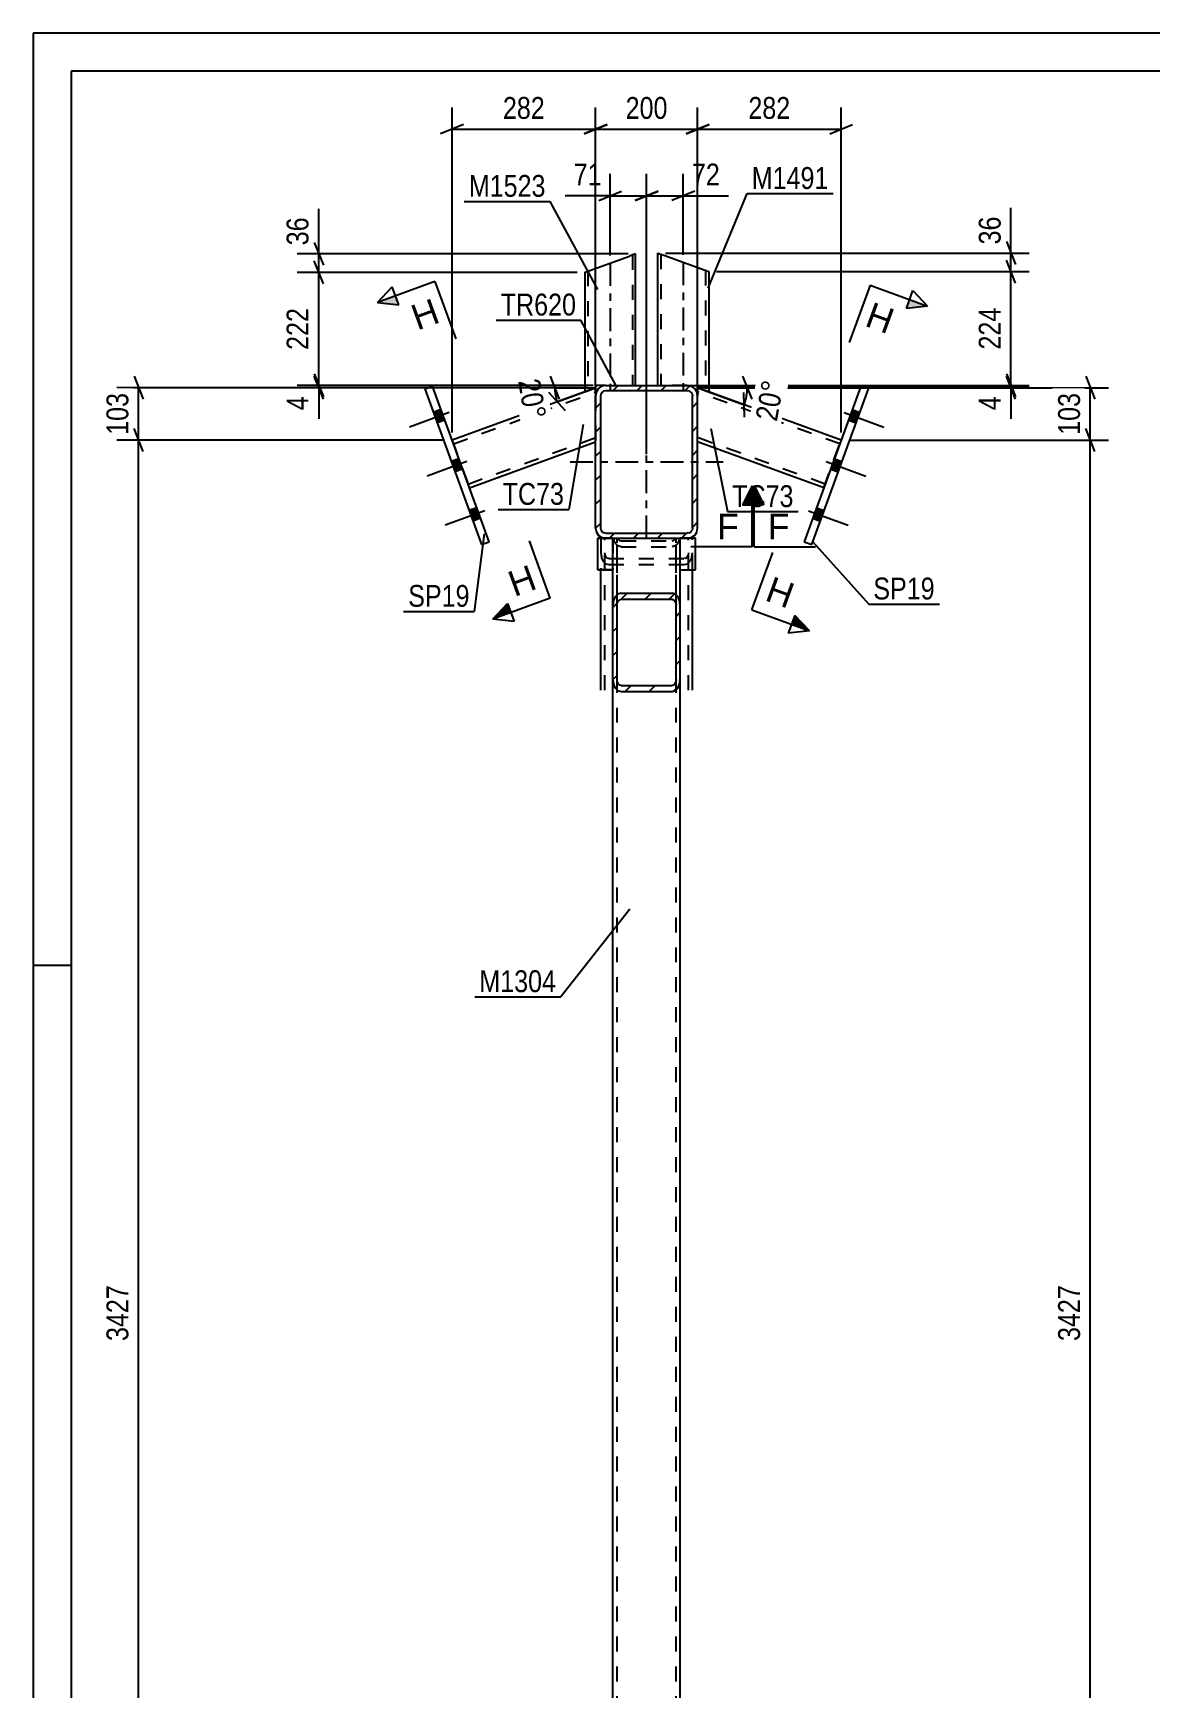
# Model space of a CAD drawing. Header units: millimetres. Extents: x 0 to 594, y 0 to 420.
# Drawn here: x 0 to 146.3, y 203.4 to 420 of the extents above; entities that cross this region are included whole.
import ezdxf

# ---------------------------------------------------------------- set-up
doc = ezdxf.new("R2010")
doc.units = ezdxf.units.MM
doc.linetypes.add('DXK_LINE_DOT2', pattern=[3.9198, 1.9599, -1.9599])
doc.linetypes.add('DXK_LINE_DOT3', pattern=[5.9187, 2.979, -0.9799, 0.9799, -0.9799])
doc.styles.add('Arial', font='ARIAL.TTF', dxfattribs={"height": 0.2})
doc.styles.add('Arial Narrow', font='ARIALN.TTF', dxfattribs={"height": 0.2})

# ---------------------------------------------------------------- blocks, each defined once
blk = doc.blocks.new('Unknown-761544929-1135')
at = {"color": 5, "linetype": 'Continuous'}
for p, q in [((594, 420), (0, 420)), ((0, 420), (0, 0)), ((589, 415), (5, 415)), ((5, 415), (5, 5)), ((5, 298), (0, 298))]:
    blk.add_line(p, q, dxfattribs=at)
blk = doc.blocks.new('Part-761544929-6169 - 6149')
at = {"linetype": 'Continuous'}
h = blk.add_hatch(dxfattribs=at)
h.set_pattern_fill('', scale=0.7, style=0, pattern_type=0)
h.set_pattern_definition([(45, (75.8708, 335.4183), (-1.57154, 1.57154), [])])
h.paths.add_polyline_path([(75.87, 345.15), (75.87, 335.42), (75.95, 334.82), (76.18, 334.32), (76.53, 333.98), (76.94, 333.86), (83.6, 333.86), (84.01, 333.98), (84.36, 334.32), (84.59, 334.82), (84.67, 335.42), (84.67, 345.15), (84.59, 345.75), (84.36, 346.25), (84.01, 346.59), (83.6, 346.71), (76.94, 346.71), (76.53, 346.59), (76.18, 346.25), (75.95, 345.75)])
h.paths.add_polyline_path([(76.56, 345.7), (76.73, 345.87), (76.94, 345.93), (83.6, 345.93), (83.81, 345.87), (83.98, 345.7), (84.1, 345.45), (84.14, 345.15), (84.14, 335.42), (84.1, 335.12), (83.98, 334.87), (83.81, 334.7), (83.6, 334.64), (76.94, 334.64), (76.73, 334.7), (76.56, 334.87), (76.44, 335.12), (76.4, 335.42), (76.4, 345.15), (76.44, 345.45)])
at = {"color": 2, "linetype": 'Continuous'}
for p, q in [((75.87, 345.15), (75.87, 353.9)), ((84.67, 345.15), (84.67, 353.9)), ((76.94, 346.71), (76.53, 346.59)), ((76.94, 346.71), (83.6, 346.71)), ((84.01, 346.59), (83.6, 346.71)), ((75.95, 345.75), (75.87, 345.15)), ((75.87, 335.42), (75.87, 345.15)), ((76.4, 345.15), (76.44, 345.45)), ((76.4, 335.42), (76.4, 345.15)), ((76.73, 345.87), (76.94, 345.93)), ((76.94, 345.93), (83.6, 345.93)), ((83.6, 345.93), (83.81, 345.87)), ((84.1, 345.45), (84.14, 345.15)), ((84.14, 335.42), (84.14, 345.15)), ((84.67, 345.15), (84.59, 345.75)), ((84.67, 335.42), (84.67, 345.15)), ((75.87, 335.42), (75.95, 334.82)), ((76.44, 335.12), (76.4, 335.42)), ((76.53, 333.98), (76.94, 333.86)), ((76.94, 334.64), (76.73, 334.7)), ((76.94, 334.64), (83.6, 334.64)), ((76.94, 333.86), (83.6, 333.86)), ((83.81, 334.7), (83.6, 334.64)), ((83.6, 333.86), (84.01, 333.98)), ((84.14, 335.42), (84.1, 335.12)), ((84.59, 334.82), (84.67, 335.42))]:
    blk.add_line(p, q, dxfattribs=at)
at = {"color": 7, "linetype": 'DXK_LINE_DOT2'}
for p, q in [((75.87, 353.9), (84.67, 353.9)), ((75.95, 353.76), (75.93, 353.9)), ((76.4, 335.42), (76.4, 353.9)), ((76.52, 353.9), (76.56, 353.8)), ((76.56, 353.8), (76.73, 353.63)), ((76.73, 353.63), (76.94, 353.57)), ((76.94, 353.57), (83.6, 353.57)), ((83.6, 353.57), (83.81, 353.63)), ((83.81, 353.63), (83.98, 353.8)), ((83.98, 353.8), (84.02, 353.9)), ((84.14, 335.42), (84.14, 353.9)), ((84.61, 353.9), (84.59, 353.76)), ((76.94, 352.79), (76.53, 352.91)), ((76.94, 352.79), (83.6, 352.79)), ((84.01, 352.91), (83.6, 352.79)), ((75.87, 335.42), (75.87, 345.15)), ((84.67, 335.42), (84.67, 345.15))]:
    blk.add_line(p, q, dxfattribs=at)
for centre, start, end in [((77.33, 354.08), 193.2949, 235.5336), ((83.21, 354.08), 304.4664, 346.7051)]:
    blk.add_arc(centre, 1.42, start, end, dxfattribs=at)
at = {"color": 2, "linetype": 'Continuous'}
for centre, radius, start, end in [((77.33, 345.42), 1.42, 124.4664, 166.7051), ((77.13, 345.28), 0.709, 124.4664, 166.7051), ((83.41, 345.28), 0.709, 13.2949, 55.5336), ((83.21, 345.42), 1.42, 13.2949, 55.5336), ((77.33, 335.15), 1.42, 193.2949, 235.5336), ((77.13, 335.28), 0.709, 193.2949, 235.5336), ((83.41, 335.28), 0.709, 304.4664, 346.7051), ((83.21, 335.15), 1.42, 304.4664, 346.7051)]:
    blk.add_arc(centre, radius, start, end, dxfattribs=at)
blk = doc.blocks.new('Part-761544929-6152 - 6149')
at = {"color": 7, "linetype": 'DXK_LINE_DOT2'}
for p, q in [((74.27, 353.9), (86.27, 353.9)), ((74.27, 353.9), (74.27, 349.79)), ((74.8, 334.05), (74.8, 353.9)), ((85.74, 334.05), (85.74, 353.9)), ((86.27, 349.79), (86.27, 353.9)), ((74.27, 352.02), (74.35, 351.42)), ((74.84, 351.72), (74.8, 352.02)), ((75.34, 351.24), (75.13, 351.3)), ((75.34, 351.24), (85.2, 351.24)), ((85.41, 351.3), (85.2, 351.24)), ((85.74, 352.02), (85.7, 351.72)), ((86.19, 351.42), (86.27, 352.02)), ((74.93, 350.58), (75.34, 350.46)), ((75.34, 350.46), (85.2, 350.46)), ((85.2, 350.46), (85.61, 350.58))]:
    blk.add_line(p, q, dxfattribs=at)
at = {"color": 2, "linetype": 'Continuous'}
for p, q in [((74.27, 334.05), (74.27, 349.79)), ((86.27, 334.05), (86.27, 349.79))]:
    blk.add_line(p, q, dxfattribs=at)
at = {"color": 7, "linetype": 'DXK_LINE_DOT2'}
for centre, radius, start, end in [((75.73, 351.75), 1.42, 193.2949, 235.5336), ((75.53, 351.88), 0.709, 193.2949, 235.5336), ((85.01, 351.88), 0.709, 304.4664, 346.7051), ((84.81, 351.75), 1.42, 304.4664, 346.7051)]:
    blk.add_arc(centre, radius, start, end, dxfattribs=at)
blk = doc.blocks.new('Part-761544929-6187 - 6149')
at = {"color": 2, "linetype": 'Continuous'}
for p, q in [((108.3, 373.81), (100.89, 353.45)), ((101.89, 353.09), (109.3, 373.45)), ((109.3, 373.45), (108.3, 373.81)), ((100.89, 353.45), (101.89, 353.09))]:
    blk.add_line(p, q, dxfattribs=at)
blk = doc.blocks.new('Part-761544929-6171 - 6149')
at = {"color": 2, "linetype": 'Continuous'}
for p, q in [((51.24, 373.45), (52.25, 373.81)), ((51.24, 373.45), (58.65, 353.09)), ((59.66, 353.45), (52.25, 373.81)), ((58.65, 353.09), (59.66, 353.45))]:
    blk.add_line(p, q, dxfattribs=at)
blk = doc.blocks.new('Part-761544929-6188 - 6149')
at = {"color": 2, "linetype": 'Continuous'}
for p, q in [((86.94, 373.6), (86.94, 372.56)), ((105.73, 366.76), (88.4, 373.07)), ((103.45, 360.5), (86.94, 366.51))]:
    blk.add_line(p, q, dxfattribs=at)
at = {"color": 7, "linetype": 'DXK_LINE_DOT2'}
for p, q in [((88.4, 373.07), (86.94, 373.6)), ((86.94, 373.6), (86.94, 373.04)), ((105.55, 366.26), (86.94, 373.04)), ((86.94, 366.51), (86.94, 372.56)), ((103.63, 361), (86.94, 367.08)), ((103.45, 360.5), (105.73, 366.76))]:
    blk.add_line(p, q, dxfattribs=at)
blk = doc.blocks.new('Part-761544929-6207 - 6149')
at = {"color": 2, "linetype": 'Continuous'}
for p, q in [((72.17, 373.08), (54.81, 366.76)), ((73.6, 373.6), (73.6, 372.56)), ((57.09, 360.5), (73.6, 366.51))]:
    blk.add_line(p, q, dxfattribs=at)
at = {"color": 7, "linetype": 'DXK_LINE_DOT2'}
for p, q in [((54.99, 366.26), (73.6, 373.04)), ((72.17, 373.08), (73.6, 373.6)), ((73.6, 372.56), (73.6, 366.51)), ((54.81, 366.76), (57.09, 360.5)), ((56.91, 361), (73.6, 367.08))]:
    blk.add_line(p, q, dxfattribs=at)
blk = doc.blocks.new('Part-761544929-6212 - 6149')
at = {"color": 7, "linetype": 'DXK_LINE_DOT2'}
for p, q in [((75.87, 353.9), (84.67, 353.9)), ((75.87, 335.42), (75.87, 353.9)), ((76.4, 161.23), (76.4, 353.9)), ((84.14, 161.23), (84.14, 353.9)), ((84.67, 335.42), (84.67, 353.9)), ((75.87, 161.23), (75.87, 179.71)), ((84.67, 161.23), (84.67, 179.71)), ((75.87, 161.23), (84.67, 161.23))]:
    blk.add_line(p, q, dxfattribs=at)
at = {"color": 2, "linetype": 'Continuous'}
for p, q in [((75.87, 179.71), (75.87, 335.42)), ((84.67, 179.71), (84.67, 335.42))]:
    blk.add_line(p, q, dxfattribs=at)
blk = doc.blocks.new('Part-761544929-6255 - 6149')
at = {"color": 2, "linetype": 'Continuous'}
for p, q in [((73.87, 353.9), (73.87, 353.9)), ((73.87, 353.9), (74.94, 353.9)), ((73.87, 349.79), (73.87, 353.9)), ((75.87, 349.79), (73.87, 349.79))]:
    blk.add_line(p, q, dxfattribs=at)
at = {"color": 7, "linetype": 'DXK_LINE_DOT2'}
for p, q in [((75.87, 353.9), (73.87, 353.9)), ((73.87, 353.9), (73.87, 353.9)), ((74.94, 353.9), (75.87, 353.9)), ((75.87, 353.9), (75.87, 353.9)), ((75.87, 353.9), (75.87, 349.79)), ((73.87, 349.79), (75.87, 349.79))]:
    blk.add_line(p, q, dxfattribs=at)
blk = doc.blocks.new('Part-761544929-6267 - 6149')
at = {"linetype": 'Continuous'}
h = blk.add_hatch(dxfattribs=at)
h.set_pattern_fill('', scale=0.7, style=0, pattern_type=0)
h.set_pattern_definition([(45, (73.6042, 355.2286), (-1.57154, 1.57154), [])])
h.paths.add_polyline_path([(73.6, 372.56), (73.6, 355.23), (73.71, 354.72), (73.99, 354.29), (74.43, 354), (74.94, 353.9), (85.6, 353.9), (86.11, 354), (86.55, 354.29), (86.84, 354.72), (86.94, 355.23), (86.94, 372.56), (86.84, 373.07), (86.55, 373.5), (86.11, 373.79), (85.6, 373.9), (74.94, 373.9), (74.43, 373.79), (73.99, 373.5), (73.71, 373.07)])
h.paths.add_polyline_path([(74.47, 373.03), (74.68, 373.18), (74.94, 373.23), (85.6, 373.23), (85.86, 373.18), (86.08, 373.03), (86.22, 372.82), (86.27, 372.56), (86.27, 355.23), (86.22, 354.97), (86.08, 354.76), (85.86, 354.61), (85.6, 354.56), (74.94, 354.56), (74.68, 354.61), (74.47, 354.76), (74.32, 354.97), (74.27, 355.23), (74.27, 372.56), (74.32, 372.82)])
at = {"color": 2, "linetype": 'Continuous'}
for p, q in [((73.71, 373.07), (73.6, 372.56)), ((74.27, 372.56), (74.32, 372.82)), ((74.94, 373.9), (74.43, 373.79)), ((74.68, 373.18), (74.94, 373.23)), ((74.94, 373.9), (85.6, 373.9)), ((74.94, 373.23), (85.6, 373.23)), ((86.11, 373.79), (85.6, 373.9)), ((85.6, 373.23), (85.86, 373.18)), ((86.22, 372.82), (86.27, 372.56)), ((86.94, 372.56), (86.84, 373.07)), ((73.6, 355.23), (73.6, 372.56)), ((74.27, 355.23), (74.27, 372.56)), ((86.27, 355.23), (86.27, 372.56)), ((86.94, 355.23), (86.94, 372.56)), ((73.6, 355.23), (73.71, 354.72)), ((74.32, 354.97), (74.27, 355.23)), ((74.43, 354), (74.94, 353.9)), ((74.94, 354.56), (74.68, 354.61)), ((74.94, 354.56), (85.6, 354.56)), ((74.94, 353.9), (85.6, 353.9)), ((85.86, 354.61), (85.6, 354.56)), ((85.6, 353.9), (86.11, 354)), ((86.27, 355.23), (86.22, 354.97)), ((86.84, 354.72), (86.94, 355.23))]:
    blk.add_line(p, q, dxfattribs=at)
at = {"color": 7, "linetype": 'DXK_LINE_DOT3'}
for p, q in [((80.27, 353.9), (80.27, 373.9)), ((70.27, 363.9), (90.27, 363.9))]:
    blk.add_line(p, q, dxfattribs=at)
at = {"color": 2, "linetype": 'Continuous'}
for centre, radius, start, end in [((74.94, 372.56), 1.33, 112.5, 157.5), ((74.94, 372.56), 0.667, 112.5, 157.5), ((85.6, 372.56), 0.667, 22.5, 67.5), ((85.6, 372.56), 1.33, 22.5, 67.5), ((74.94, 355.23), 1.33, 202.5, 247.5), ((74.94, 355.23), 0.667, 202.5, 247.5), ((85.6, 355.23), 0.667, 292.5, 337.5), ((85.6, 355.23), 1.33, 292.5, 337.5)]:
    blk.add_arc(centre, radius, start, end, dxfattribs=at)
blk = doc.blocks.new('Part-761544929-6268 - 6149')
at = {"color": 2, "linetype": 'Continuous'}
for p, q in [((72.24, 388.71), (78.04, 390.83)), ((78.84, 391.12), (78.04, 390.83)), ((78.84, 373.9), (78.84, 391.12)), ((72.17, 388.69), (72.24, 388.71)), ((72.17, 388.69), (72.17, 373.08)), ((73.6, 373.6), (72.17, 373.08)), ((74.94, 373.9), (73.6, 373.9)), ((73.6, 373.9), (73.6, 373.6))]:
    blk.add_line(p, q, dxfattribs=at)
at = {"color": 7, "linetype": 'DXK_LINE_DOT2'}
for p, q in [((78.44, 390.97), (78.44, 373.9)), ((72.57, 388.84), (72.6, 388.85)), ((72.57, 388.84), (72.57, 373.23)), ((74.94, 373.9), (78.84, 373.9))]:
    blk.add_line(p, q, dxfattribs=at)
at = {"color": 7, "linetype": 'DXK_LINE_DOT3'}
blk.add_line((75.51, 389.91), (75.51, 373.08), dxfattribs=at)
blk = doc.blocks.new('Part-761544929-6269 - 6149')
at = {"color": 2, "linetype": 'Continuous'}
for p, q in [((81.74, 373.9), (81.74, 391.22)), ((81.74, 391.22), (81.8, 391.2)), ((81.8, 391.2), (81.97, 391.14)), ((81.97, 391.14), (82.54, 390.93)), ((82.54, 390.93), (88.4, 388.8)), ((88.4, 388.8), (88.4, 373.07)), ((85.6, 373.9), (86.94, 373.9)), ((86.94, 373.9), (86.94, 373.6)), ((86.94, 373.6), (88.34, 373.09)), ((88.4, 373.07), (88.34, 373.09))]:
    blk.add_line(p, q, dxfattribs=at)
at = {"color": 7, "linetype": 'DXK_LINE_DOT2'}
for p, q in [((81.97, 391.14), (82.38, 390.99)), ((82.14, 391.08), (82.14, 373.9)), ((82.14, 391.08), (82.17, 391.07)), ((82.23, 391.04), (82.54, 390.93)), ((88, 388.94), (88, 373.22)), ((85.6, 373.9), (81.74, 373.9))]:
    blk.add_line(p, q, dxfattribs=at)
at = {"color": 7, "linetype": 'DXK_LINE_DOT3'}
blk.add_line((85.07, 390.01), (85.07, 373.07), dxfattribs=at)
blk = doc.blocks.new('Bolt-761544929-6295 - 6149')
at = {"linetype": 'Continuous'}
for points in [[(107.18, 370.74), (106.68, 369.36), (107.68, 369), (108.18, 370.38)], [(107.18, 370.74), (106.68, 369.36), (107.68, 369), (108.18, 370.38)], [(107.18, 370.74), (106.68, 369.36), (107.68, 369), (108.18, 370.38)], [(104.84, 364.32), (104.34, 362.94), (105.34, 362.58), (105.84, 363.96)], [(104.84, 364.32), (104.34, 362.94), (105.34, 362.58), (105.84, 363.96)], [(102.51, 357.9), (102, 356.52), (103.01, 356.16), (103.51, 357.53)], [(102.51, 357.9), (102, 356.52), (103.01, 356.16), (103.51, 357.53)], [(102.51, 357.9), (102, 356.52), (103.01, 356.16), (103.51, 357.53)]]:
    blk.add_hatch(color=1, dxfattribs=at).paths.add_polyline_path(points)
at = {"color": 1, "linetype": 'Continuous'}
for p, q in [((107.18, 370.74), (108.18, 370.38)), ((107.18, 370.74), (108.18, 370.38)), ((107.18, 370.74), (108.18, 370.38)), ((106.11, 370.35), (111.31, 368.46)), ((106.11, 370.35), (111.31, 368.46)), ((106.11, 370.35), (111.31, 368.46)), ((106.68, 369.36), (107.68, 369)), ((106.68, 369.36), (107.68, 369)), ((106.68, 369.36), (107.68, 369)), ((104.84, 364.32), (105.84, 363.96)), ((104.84, 364.32), (105.84, 363.96)), ((103.78, 363.93), (108.98, 362.04)), ((103.78, 363.93), (108.98, 362.04)), ((104.34, 362.94), (105.34, 362.58)), ((104.34, 362.94), (105.34, 362.58)), ((101.44, 357.51), (106.64, 355.61)), ((101.44, 357.51), (106.64, 355.61)), ((101.44, 357.51), (106.64, 355.61)), ((102.51, 357.9), (103.51, 357.53)), ((102.51, 357.9), (103.51, 357.53)), ((102.51, 357.9), (103.51, 357.53)), ((102, 356.52), (103.01, 356.16)), ((102, 356.52), (103.01, 356.16)), ((102, 356.52), (103.01, 356.16))]:
    blk.add_line(p, q, dxfattribs=at)
blk = doc.blocks.new('Bolt-761544929-6296 - 6149')
at = {"linetype": 'Continuous'}
for points in [[(53.86, 369.36), (53.36, 370.74), (52.36, 370.38), (52.86, 369)], [(53.86, 369.36), (53.36, 370.74), (52.36, 370.38), (52.86, 369)], [(53.86, 369.36), (53.36, 370.74), (52.36, 370.38), (52.86, 369)], [(56.2, 362.94), (55.7, 364.32), (54.7, 363.96), (55.2, 362.58)], [(56.2, 362.94), (55.7, 364.32), (54.7, 363.96), (55.2, 362.58)], [(58.54, 356.52), (58.04, 357.9), (57.03, 357.54), (57.54, 356.16)], [(58.54, 356.52), (58.04, 357.9), (57.03, 357.54), (57.54, 356.16)], [(58.54, 356.52), (58.04, 357.9), (57.03, 357.54), (57.54, 356.16)]]:
    blk.add_hatch(color=1, dxfattribs=at).paths.add_polyline_path(points)
at = {"color": 1, "linetype": 'Continuous'}
for p, q in [((53.36, 370.74), (52.36, 370.38)), ((53.36, 370.74), (52.36, 370.38)), ((53.36, 370.74), (52.36, 370.38)), ((54.43, 370.35), (49.23, 368.46)), ((54.43, 370.35), (49.23, 368.46)), ((54.43, 370.35), (49.23, 368.46)), ((53.86, 369.36), (52.86, 369)), ((53.86, 369.36), (52.86, 369)), ((53.86, 369.36), (52.86, 369)), ((55.7, 364.32), (54.7, 363.96)), ((55.7, 364.32), (54.7, 363.96)), ((56.76, 363.93), (51.57, 362.04)), ((56.76, 363.93), (51.57, 362.04)), ((56.2, 362.94), (55.2, 362.58)), ((56.2, 362.94), (55.2, 362.58)), ((59.1, 357.51), (53.9, 355.61)), ((59.1, 357.51), (53.9, 355.61)), ((59.1, 357.51), (53.9, 355.61)), ((58.04, 357.9), (57.03, 357.54)), ((58.04, 357.9), (57.03, 357.54)), ((58.04, 357.9), (57.03, 357.54)), ((58.54, 356.52), (57.54, 356.16)), ((58.54, 356.52), (57.54, 356.16)), ((58.54, 356.52), (57.54, 356.16))]:
    blk.add_line(p, q, dxfattribs=at)
blk = doc.blocks.new('Part-761544929-6302 - 6149')
at = {"color": 7, "linetype": 'DXK_LINE_DOT2'}
for p, q in [((86.67, 353.9), (84.67, 353.9)), ((84.67, 353.9), (84.67, 353.9)), ((85.6, 353.9), (84.67, 353.9)), ((84.67, 349.79), (84.67, 353.9)), ((86.67, 353.9), (86.67, 353.9)), ((84.67, 349.79), (86.67, 349.79))]:
    blk.add_line(p, q, dxfattribs=at)
at = {"color": 2, "linetype": 'Continuous'}
for p, q in [((86.67, 353.9), (85.6, 353.9)), ((86.67, 353.9), (86.67, 353.9)), ((86.67, 349.79), (86.67, 353.9)), ((84.67, 349.79), (86.67, 349.79))]:
    blk.add_line(p, q, dxfattribs=at)
blk = doc.blocks.new('StraightDimension-761544929-13193 - 6149')
at = {"color": 7, "linetype": 'Continuous'}
for p, q in [((128.55, 387.3), (127.35, 390.3)), ((89.4, 388.8), (130.35, 388.8)), ((127.95, 373.9), (127.95, 388.8)), ((127.35, 375.4), (128.55, 372.4)), ((86.09, 373.9), (130.35, 373.9))]:
    blk.add_line(p, q, dxfattribs=at)
at = {"color": 0}
blk.add_wipeout([(127.2, 384.69), (123, 384.69), (123, 378), (127.2, 378)], dxfattribs=at)
at = {"color": 3, "style": 'Arial Narrow'}
blk.add_text('224', height=2.863, rotation=90.0002, dxfattribs=at).set_placement((126.6, 378.6))
blk = doc.blocks.new('StraightDimension-761544929-13541 - 6149')
at = {"color": 7, "linetype": 'Continuous'}
for p, q in [((137.73, 375.1), (138.93, 372.1)), ((87.94, 373.6), (140.73, 373.6)), ((138.33, 366.76), (138.33, 373.6)), ((106.73, 366.76), (140.73, 366.76)), ((138.93, 365.26), (137.73, 368.26))]:
    blk.add_line(p, q, dxfattribs=at)
at = {"color": 0}
blk.add_wipeout([(137.58, 373.53), (133.38, 373.53), (133.38, 366.84), (137.58, 366.84)], dxfattribs=at)
at = {"color": 3, "style": 'Arial Narrow'}
blk.add_text('103', height=2.863, rotation=90.0002, dxfattribs=at).set_placement((136.98, 367.44))
blk = doc.blocks.new('AngleDimension-761544929-13808 - 6149')
at = {"color": 7, "linetype": 'Continuous'}
for p, q in [((67.65, 375.1), (68.85, 372.1)), ((69.65, 370.57), (67.5, 372.98)), ((68.25, 373.6), (73.6, 373.6)), ((68.57, 371.77), (73.6, 373.6)), ((72.66, 373.26), (68.57, 371.77))]:
    blk.add_line(p, q, dxfattribs=at)
blk.add_arc((73.6, 373.6), 5.35, 180, 200, dxfattribs=at)
at = {"color": 0}
blk.add_wipeout([(63.87, 368.61), (68, 369.34), (66.88, 375.7), (62.75, 374.97)], dxfattribs=at)
at = {"color": 3, "style": 'Arial Narrow'}
blk.add_text('20°', height=2.863, rotation=-80.0021, dxfattribs=at).set_placement((63.44, 374.48))
blk = doc.blocks.new('StraightDimension-761544929-13564 - 6149')
at = {"color": 7, "linetype": 'Continuous'}
for p, q in [((13.21, 375.1), (14.41, 372.1)), ((72.6, 373.6), (10.96, 373.6)), ((13.81, 366.76), (13.81, 373.6)), ((53.81, 366.76), (10.96, 366.76)), ((14.41, 365.26), (13.21, 368.26))]:
    blk.add_line(p, q, dxfattribs=at)
at = {"color": 0}
blk.add_wipeout([(13.06, 373.53), (8.86, 373.53), (8.86, 366.84), (13.06, 366.84)], dxfattribs=at)
at = {"color": 3, "style": 'Arial Narrow'}
blk.add_text('103', height=2.863, rotation=90.0002, dxfattribs=at).set_placement((12.46, 367.44))
blk = doc.blocks.new('StraightDimension-761544929-12822 - 6149')
at = {"color": 7, "linetype": 'Continuous'}
for p, q in [((80.27, 364.9), (80.27, 401.57)), ((85.07, 391.01), (85.07, 401.57)), ((78.77, 398.12), (81.77, 399.32)), ((80.27, 398.72), (85.07, 398.72)), ((86.57, 399.32), (83.57, 398.12))]:
    blk.add_line(p, q, dxfattribs=at)
at = {"color": 0}
blk.add_wipeout([(90.45, 399.47), (90.45, 403.67), (85.6, 403.67), (85.6, 399.47)], dxfattribs=at)
at = {"color": 7, "linetype": 'Continuous'}
blk.add_line((85.07, 398.72), (90.98, 398.72), dxfattribs=at)
blk.add_line((85.07, 398.72), (90.98, 398.72), dxfattribs=at)
at = {"color": 3, "style": 'Arial Narrow'}
blk.add_text('72', height=2.863, dxfattribs=at).set_placement((86.2, 400.07))
blk = doc.blocks.new('StraightDimension-761544929-12823 - 6149')
at = {"color": 7, "linetype": 'Continuous'}
for p, q in [((75.51, 390.91), (75.51, 401.57)), ((80.27, 364.9), (80.27, 401.57)), ((74.01, 398.12), (77.01, 399.32)), ((75.51, 398.72), (80.27, 398.72)), ((81.77, 399.32), (78.77, 398.12))]:
    blk.add_line(p, q, dxfattribs=at)
at = {"color": 0}
blk.add_wipeout([(74.98, 399.47), (74.98, 403.67), (70.13, 403.67), (70.13, 399.47)], dxfattribs=at)
at = {"color": 7, "linetype": 'Continuous'}
blk.add_line((75.51, 398.72), (69.6, 398.72), dxfattribs=at)
blk.add_line((75.51, 398.72), (69.6, 398.72), dxfattribs=at)
at = {"color": 3, "style": 'Arial Narrow'}
blk.add_text('71', height=2.863, dxfattribs=at).set_placement((70.73, 400.07))
blk = doc.blocks.new('StraightDimension-761544929-13128 - 6149')
at = {"color": 7, "linetype": 'Continuous'}
for p, q in [((36.78, 392.62), (37.98, 389.62)), ((77.84, 391.12), (34.53, 391.12)), ((37.98, 387.19), (36.78, 390.19)), ((37.38, 388.69), (37.38, 391.12)), ((71.17, 388.69), (34.53, 388.69))]:
    blk.add_line(p, q, dxfattribs=at)
at = {"color": 0}
blk.add_wipeout([(36.63, 396.5), (32.43, 396.5), (32.43, 391.64), (36.63, 391.64)], dxfattribs=at)
at = {"color": 7, "linetype": 'Continuous'}
blk.add_line((37.38, 391.12), (37.38, 397.02), dxfattribs=at)
blk.add_line((37.38, 391.12), (37.38, 397.02), dxfattribs=at)
at = {"color": 3, "style": 'Arial Narrow'}
blk.add_text('36', height=2.863, rotation=90.0002, dxfattribs=at).set_placement((36.03, 392.24))
blk = doc.blocks.new('StraightDimension-761544929-13129 - 6149')
at = {"color": 7, "linetype": 'Continuous'}
for p, q in [((37.98, 387.19), (36.78, 390.19)), ((71.17, 388.69), (34.53, 388.69)), ((37.38, 373.9), (37.38, 388.69)), ((36.78, 375.4), (37.98, 372.4)), ((73.27, 373.9), (34.53, 373.9))]:
    blk.add_line(p, q, dxfattribs=at)
at = {"color": 0}
blk.add_wipeout([(36.63, 384.64), (32.43, 384.64), (32.43, 377.95), (36.63, 377.95)], dxfattribs=at)
at = {"color": 3, "style": 'Arial Narrow'}
blk.add_text('222', height=2.863, rotation=90.0002, dxfattribs=at).set_placement((36.03, 378.55))
blk = doc.blocks.new('StraightDimension-761544929-13130 - 6149')
at = {"color": 7, "linetype": 'Continuous'}
for p, q in [((36.78, 375.4), (37.98, 372.4)), ((37.98, 372.1), (36.78, 375.1)), ((73.27, 373.9), (34.53, 373.9)), ((72.6, 373.6), (34.53, 373.6)), ((37.38, 373.6), (37.38, 373.9))]:
    blk.add_line(p, q, dxfattribs=at)
at = {"color": 0}
blk.add_wipeout([(36.63, 373.08), (32.43, 373.08), (32.43, 370.05), (36.63, 370.05)], dxfattribs=at)
at = {"color": 7, "linetype": 'Continuous'}
blk.add_line((37.38, 373.6), (37.38, 369.53), dxfattribs=at)
blk.add_line((37.38, 373.6), (37.38, 369.53), dxfattribs=at)
at = {"color": 3, "style": 'Arial Narrow'}
blk.add_text('4', height=2.86, rotation=90.0002, dxfattribs=at).set_placement((36.03, 370.65))
blk = doc.blocks.new('StraightDimension-761544929-13192 - 6149')
at = {"color": 7, "linetype": 'Continuous'}
for p, q in [((127.35, 392.72), (128.55, 389.72)), ((82.74, 391.22), (130.35, 391.22)), ((128.55, 387.3), (127.35, 390.3)), ((127.95, 388.8), (127.95, 391.22)), ((89.4, 388.8), (130.35, 388.8))]:
    blk.add_line(p, q, dxfattribs=at)
at = {"color": 0}
blk.add_wipeout([(127.2, 396.61), (123, 396.61), (123, 391.75), (127.2, 391.75)], dxfattribs=at)
at = {"color": 7, "linetype": 'Continuous'}
blk.add_line((127.95, 391.22), (127.95, 397.13), dxfattribs=at)
blk.add_line((127.95, 391.22), (127.95, 397.13), dxfattribs=at)
at = {"color": 3, "style": 'Arial Narrow'}
blk.add_text('36', height=2.863, rotation=90.0002, dxfattribs=at).set_placement((126.6, 392.35))
blk = doc.blocks.new('StraightDimension-761544929-13194 - 6149')
at = {"color": 7, "linetype": 'Continuous'}
for p, q in [((127.35, 375.4), (128.55, 372.4)), ((128.55, 372.12), (127.35, 375.12)), ((86.09, 373.9), (130.35, 373.9)), ((87.94, 373.62), (130.35, 373.62)), ((127.95, 373.62), (127.95, 373.9))]:
    blk.add_line(p, q, dxfattribs=at)
at = {"color": 0}
blk.add_wipeout([(127.2, 373.09), (123, 373.09), (123, 370.06), (127.2, 370.06)], dxfattribs=at)
at = {"color": 7, "linetype": 'Continuous'}
blk.add_line((127.95, 373.62), (127.95, 369.54), dxfattribs=at)
blk.add_line((127.95, 373.62), (127.95, 369.54), dxfattribs=at)
at = {"color": 3, "style": 'Arial Narrow'}
blk.add_text('4', height=2.86, rotation=90.0002, dxfattribs=at).set_placement((126.6, 370.66))
blk = doc.blocks.new('StraightDimension-761544929-13489 - 6149')
at = {"color": 7, "linetype": 'Continuous'}
for p, q in [((86.94, 371.06), (86.94, 410.28)), ((105.73, 367.76), (105.73, 410.28)), ((88.44, 408.03), (85.44, 406.83)), ((86.94, 407.43), (105.73, 407.43)), ((104.23, 406.83), (107.23, 408.03))]:
    blk.add_line(p, q, dxfattribs=at)
at = {"color": 0}
blk.add_wipeout([(99.68, 408.18), (99.68, 412.38), (92.99, 412.38), (92.99, 408.18)], dxfattribs=at)
at = {"color": 3, "style": 'Arial Narrow'}
blk.add_text('282', height=2.863, dxfattribs=at).set_placement((93.59, 408.78))
blk = doc.blocks.new('StraightDimension-761544929-13490 - 6149')
at = {"color": 7, "linetype": 'Continuous'}
for p, q in [((73.6, 372.93), (73.6, 410.28)), ((86.94, 371.06), (86.94, 410.28)), ((75.1, 408.03), (72.1, 406.83)), ((73.6, 407.43), (86.94, 407.43)), ((85.44, 406.83), (88.44, 408.03))]:
    blk.add_line(p, q, dxfattribs=at)
at = {"color": 0}
blk.add_wipeout([(83.61, 408.18), (83.61, 412.38), (76.93, 412.38), (76.93, 408.18)], dxfattribs=at)
at = {"color": 3, "style": 'Arial Narrow'}
blk.add_text('200', height=2.863, dxfattribs=at).set_placement((77.53, 408.78))
blk = doc.blocks.new('StraightDimension-761544929-13491 - 6149')
at = {"color": 7, "linetype": 'Continuous'}
for p, q in [((54.81, 367.76), (54.81, 410.28)), ((73.6, 372.93), (73.6, 410.28)), ((56.31, 408.03), (53.31, 406.83)), ((54.81, 407.43), (73.6, 407.43)), ((72.1, 406.83), (75.1, 408.03))]:
    blk.add_line(p, q, dxfattribs=at)
at = {"color": 0}
blk.add_wipeout([(67.55, 408.18), (67.55, 412.38), (60.87, 412.38), (60.87, 408.18)], dxfattribs=at)
at = {"color": 3, "style": 'Arial Narrow'}
blk.add_text('282', height=2.863, dxfattribs=at).set_placement((61.47, 408.78))
blk = doc.blocks.new('StraightDimension-761544929-13542 - 6149')
at = {"color": 7, "linetype": 'Continuous'}
for p, q in [((106.73, 366.76), (140.73, 366.76)), ((138.93, 365.26), (137.73, 368.26)), ((138.33, 138.32), (138.33, 366.76))]:
    blk.add_line(p, q, dxfattribs=at)
at = {"color": 0}
blk.add_wipeout([(137.58, 256.8), (133.38, 256.8), (133.38, 248.28), (137.58, 248.28)], dxfattribs=at)
at = {"color": 3, "style": 'Arial Narrow'}
blk.add_text('3427', height=2.863, rotation=90.0002, dxfattribs=at).set_placement((136.98, 248.88))
blk = doc.blocks.new('StraightDimension-761544929-13565 - 6149')
at = {"color": 7, "linetype": 'Continuous'}
for p, q in [((53.81, 366.76), (10.96, 366.76)), ((14.41, 365.26), (13.21, 368.26)), ((13.81, 138.32), (13.81, 366.76))]:
    blk.add_line(p, q, dxfattribs=at)
at = {"color": 0}
blk.add_wipeout([(13.06, 256.8), (8.86, 256.8), (8.86, 248.28), (13.06, 248.28)], dxfattribs=at)
at = {"color": 3, "style": 'Arial Narrow'}
blk.add_text('3427', height=2.863, rotation=90.0002, dxfattribs=at).set_placement((12.46, 248.88))
blk = doc.blocks.new('AngleDimension-761544929-13787 - 6149')
at = {"color": 7, "linetype": 'Continuous'}
for p, q in [((92.84, 375.1), (94.04, 372.1)), ((93.44, 373.6), (86.94, 373.6)), ((93.05, 371.38), (86.94, 373.6)), ((87.88, 373.26), (93.05, 371.38)), ((93.1, 369.76), (93, 372.99))]:
    blk.add_line(p, q, dxfattribs=at)
blk.add_arc((86.94, 373.6), 6.5, 339.9922, 360, dxfattribs=at)
at = {"color": 0}
blk.add_wipeout([(98.93, 374.77), (94.79, 375.5), (93.67, 369.14), (97.8, 368.41)], dxfattribs=at)
at = {"color": 3, "style": 'Arial Narrow'}
blk.add_text('20°', height=2.863, rotation=79.9964, dxfattribs=at).set_placement((97.32, 369.1))
blk = doc.blocks.new('Mark-761544929-12756 - 6149')
at = {"color": 0}
blk.add_wipeout([(117.98, 345.9), (117.98, 348.9), (109.94, 348.9), (109.94, 345.9)], dxfattribs=at)
blk.add_wipeout([(117.98, 345.9), (117.98, 348.9), (109.94, 348.9), (109.94, 345.9)], dxfattribs=at)
at = {"color": 30, "linetype": 'Continuous'}
for p, q in [((102.02, 353.44), (109.34, 345.3)), ((109.34, 345.3), (118.58, 345.3))]:
    blk.add_line(p, q, dxfattribs=at)
at = {"color": 3, "style": 'Arial Narrow'}
blk.add_text('SP19', height=2.863, dxfattribs=at).set_placement((109.94, 345.9))
blk = doc.blocks.new('Mark-761544929-12765 - 6149')
at = {"color": 0}
blk.add_wipeout([(71.05, 383.05), (71.05, 386.05), (61.19, 386.05), (61.19, 383.05)], dxfattribs=at)
blk.add_wipeout([(71.05, 383.05), (71.05, 386.05), (61.19, 386.05), (61.19, 383.05)], dxfattribs=at)
at = {"color": 30, "linetype": 'Continuous'}
for p in [(60.59, 382.45), (76.29, 373.86)]:
    blk.add_line(p, (71.65, 382.45), dxfattribs=at)
at = {"color": 3, "style": 'Arial Narrow'}
blk.add_text('TR620', height=2.863, dxfattribs=at).set_placement((61.19, 383.05))
blk = doc.blocks.new('Mark-761544929-12768 - 6149')
at = {"color": 0}
blk.add_wipeout([(67.06, 398.58), (67.06, 401.58), (57.01, 401.58), (57.01, 398.58)], dxfattribs=at)
blk.add_wipeout([(67.06, 398.58), (67.06, 401.58), (57.01, 401.58), (57.01, 398.58)], dxfattribs=at)
at = {"color": 30, "linetype": 'Continuous'}
for p in [(56.41, 397.98), (73.91, 386.44)]:
    blk.add_line(p, (67.66, 397.98), dxfattribs=at)
at = {"color": 3, "style": 'Arial Narrow'}
blk.add_text('M1523', height=2.863, dxfattribs=at).set_placement((57.01, 398.58))
blk = doc.blocks.new('Mark-761544929-12748 - 6149')
at = {"color": 0}
blk.add_wipeout([(68.44, 294.52), (68.44, 297.52), (58.39, 297.52), (58.39, 294.52)], dxfattribs=at)
blk.add_wipeout([(68.44, 294.52), (68.44, 297.52), (58.39, 297.52), (58.39, 294.52)], dxfattribs=at)
at = {"color": 30, "linetype": 'Continuous'}
for p in [(78.1, 305.36), (57.79, 293.92)]:
    blk.add_line(p, (69.04, 293.92), dxfattribs=at)
at = {"color": 3, "style": 'Arial Narrow'}
blk.add_text('M1304', height=2.863, dxfattribs=at).set_placement((58.39, 294.52))
blk = doc.blocks.new('Mark-761544929-12753 - 6149')
at = {"color": 0}
blk.add_wipeout([(57.11, 344.94), (57.11, 347.94), (49.08, 347.94), (49.08, 344.94)], dxfattribs=at)
blk.add_wipeout([(57.11, 344.94), (57.11, 347.94), (49.08, 347.94), (49.08, 344.94)], dxfattribs=at)
at = {"color": 30, "linetype": 'Continuous'}
for p in [(59.02, 354.5), (48.48, 344.34)]:
    blk.add_line(p, (57.71, 344.34), dxfattribs=at)
at = {"color": 3, "style": 'Arial Narrow'}
blk.add_text('SP19', height=2.863, dxfattribs=at).set_placement((49.08, 344.94))
blk = doc.blocks.new('Mark-761544929-12759 - 6149')
at = {"color": 0}
blk.add_wipeout([(99.51, 357.99), (99.51, 360.99), (91.47, 360.99), (91.47, 357.99)], dxfattribs=at)
blk.add_wipeout([(99.51, 357.99), (99.51, 360.99), (91.47, 360.99), (91.47, 357.99)], dxfattribs=at)
at = {"color": 30, "linetype": 'Continuous'}
for p, q in [((88.66, 368.29), (90.87, 357.39)), ((90.87, 357.39), (100.11, 357.39))]:
    blk.add_line(p, q, dxfattribs=at)
at = {"color": 3, "style": 'Arial Narrow'}
blk.add_text('TC73', height=2.863, dxfattribs=at).set_placement((91.47, 357.99))
blk = doc.blocks.new('Mark-761544929-12762 - 6149')
at = {"color": 0}
blk.add_wipeout([(69.48, 358.28), (69.48, 361.28), (61.44, 361.28), (61.44, 358.28)], dxfattribs=at)
blk.add_wipeout([(69.48, 358.28), (69.48, 361.28), (61.44, 361.28), (61.44, 358.28)], dxfattribs=at)
at = {"color": 30, "linetype": 'Continuous'}
for p in [(71.99, 368.81), (60.84, 357.68)]:
    blk.add_line(p, (70.08, 357.68), dxfattribs=at)
at = {"color": 3, "style": 'Arial Narrow'}
blk.add_text('TC73', height=2.863, dxfattribs=at).set_placement((61.44, 358.28))
blk = doc.blocks.new('SectionMark-761544929-14124 - 6149')
at = {"linetype": 'Continuous'}
blk.add_hatch(color=6, dxfattribs=at).paths.add_polyline_path([(114.27, 383.96), (114.69, 385.14), (117.04, 384.28)])
at = {"color": 6, "linetype": 'Continuous'}
for p, q in [((114.27, 383.96), (115.12, 386.31)), ((115.12, 386.31), (117.04, 384.28)), ((117.04, 384.28), (114.27, 383.96)), ((101.58, 341.79), (98.8, 341.47))]:
    blk.add_line(p, q, dxfattribs=at)
at = {"color": 0, "linetype": 'Continuous'}
for points in [[(111.84, 380.59), (113.03, 383.88), (109.87, 385.03), (108.67, 381.74)], [(98.77, 344.68), (99.96, 347.97), (96.8, 349.12), (95.6, 345.83)]]:
    blk.add_wipeout(points, dxfattribs=at)
at = {"linetype": 'Continuous'}
blk.add_hatch(color=6, dxfattribs=at).paths.add_polyline_path([(99.23, 342.65), (99.66, 343.82), (101.58, 341.79)])
at = {"color": 6, "linetype": 'Continuous'}
for p, q in [((109.53, 387.02), (106.79, 379.5)), ((109.53, 387.02), (117.04, 384.28)), ((94.06, 344.53), (96.8, 352.05)), ((94.06, 344.53), (101.58, 341.79)), ((99.66, 343.82), (98.8, 341.47)), ((101.58, 341.79), (99.66, 343.82))]:
    blk.add_line(p, q, dxfattribs=at)
at = {"color": 3, "linetype": 'Continuous', "style": 'Arial'}
for p in [(108.67, 381.74), (95.6, 345.83)]:
    blk.add_text('H', height=3.34, rotation=-20.002, dxfattribs=at).set_placement(p)
blk = doc.blocks.new('Mark-761544929-12771 - 6149')
at = {"color": 0}
blk.add_wipeout([(104.08, 399.61), (104.08, 402.61), (94.03, 402.61), (94.03, 399.61)], dxfattribs=at)
blk.add_wipeout([(104.08, 399.61), (104.08, 402.61), (94.03, 402.61), (94.03, 399.61)], dxfattribs=at)
at = {"color": 30, "linetype": 'Continuous'}
for p, q in [((88.31, 386.65), (93.43, 399.01)), ((93.43, 399.01), (104.68, 399.01))]:
    blk.add_line(p, q, dxfattribs=at)
at = {"color": 3, "style": 'Arial Narrow'}
blk.add_text('M1491', height=2.863, dxfattribs=at).set_placement((94.03, 399.61))
blk = doc.blocks.new('SectionMark-761544929-14123 - 6149')
at = {"color": 6, "linetype": 'Continuous'}
for p, q in [((94.08, 352.77), (94.08, 360.77)), ((94.36, 352.77), (94.36, 360.77))]:
    blk.add_line(p, q, dxfattribs=at)
at = {"color": 0, "linetype": 'Continuous'}
for points in [[(92.33, 353.77), (92.33, 357.27), (89.48, 357.27), (89.48, 353.77)], [(98.96, 353.77), (98.96, 357.27), (96.11, 357.27), (96.11, 353.77)]]:
    blk.add_wipeout(points, dxfattribs=at)
at = {"linetype": 'Continuous'}
for points in [[(94.08, 358.27), (92.83, 358.27), (94.08, 360.77)], [(95.61, 358.27), (94.36, 358.27), (94.36, 360.77)]]:
    blk.add_hatch(color=6, dxfattribs=at).paths.add_polyline_path(points)
at = {"color": 6, "linetype": 'Continuous'}
for p, q in [((94.08, 360.77), (92.83, 358.27)), ((93.11, 358.27), (94.36, 360.77)), ((94.08, 360.77), (95.33, 358.27)), ((94.36, 360.77), (95.61, 358.27)), ((92.83, 358.27), (95.33, 358.27)), ((95.61, 358.27), (93.11, 358.27)), ((94.08, 352.77), (86.08, 352.77)), ((94.36, 352.77), (102.36, 352.77))]:
    blk.add_line(p, q, dxfattribs=at)
at = {"color": 3, "linetype": 'Continuous', "style": 'Arial'}
for p in [(89.48, 353.77), (96.11, 353.77)]:
    blk.add_text('F', height=3.34, dxfattribs=at).set_placement(p)
blk = doc.blocks.new('SectionMark-761544929-13996 - 6149')
at = {"linetype": 'Continuous'}
blk.add_hatch(color=6, dxfattribs=at).paths.add_polyline_path([(47.42, 385.62), (47.84, 384.44), (45.07, 384.76)])
at = {"color": 6, "linetype": 'Continuous'}
for p, q in [((45.07, 384.76), (46.99, 386.79)), ((47.84, 384.44), (46.99, 386.79)), ((45.07, 384.76), (47.84, 384.44)), ((62.93, 343), (60.15, 343.32))]:
    blk.add_line(p, q, dxfattribs=at)
at = {"color": 0, "linetype": 'Continuous'}
for points in [[(53.44, 382.22), (52.24, 385.51), (49.08, 384.36), (50.27, 381.07)], [(66.13, 347.36), (64.93, 350.65), (61.76, 349.5), (62.96, 346.21)]]:
    blk.add_wipeout(points, dxfattribs=at)
at = {"linetype": 'Continuous'}
blk.add_hatch(color=6, dxfattribs=at).paths.add_polyline_path([(62.07, 345.35), (62.5, 344.18), (60.15, 343.32)])
at = {"color": 6, "linetype": 'Continuous'}
for p, q in [((52.58, 387.5), (45.07, 384.76)), ((52.58, 387.5), (55.32, 379.98)), ((67.67, 346.06), (64.93, 353.58)), ((67.67, 346.06), (60.15, 343.32)), ((60.15, 343.32), (62.07, 345.35)), ((62.07, 345.35), (62.93, 343))]:
    blk.add_line(p, q, dxfattribs=at)
at = {"color": 3, "linetype": 'Continuous', "style": 'Arial'}
for p in [(50.27, 381.07), (62.96, 346.21)]:
    blk.add_text('H', height=3.34, rotation=20.002, dxfattribs=at).set_placement(p)

msp = doc.modelspace()

# ---------------------------------------------------------------- block references
for name in ['Unknown-761544929-1135', 'Part-761544929-6268 - 6149', 'Part-761544929-6269 - 6149', 'Part-761544929-6171 - 6149', 'Part-761544929-6207 - 6149', 'Part-761544929-6267 - 6149', 'Part-761544929-6188 - 6149', 'Part-761544929-6187 - 6149', 'Bolt-761544929-6296 - 6149', 'Bolt-761544929-6295 - 6149', 'Part-761544929-6255 - 6149', 'Part-761544929-6152 - 6149', 'Part-761544929-6169 - 6149', 'Part-761544929-6212 - 6149', 'Part-761544929-6302 - 6149']:
    msp.add_blockref(name, (0, 0))

# ---------------------------------------------------------------- next in the draw order: block references
for name in ['StraightDimension-761544929-13193 - 6149', 'AngleDimension-761544929-13808 - 6149', 'Mark-761544929-12748 - 6149']:
    msp.add_blockref(name, (0, 0))

# ---------------------------------------------------------------- next in the draw order: block references
for name in ['StraightDimension-761544929-13564 - 6149', 'StraightDimension-761544929-13541 - 6149']:
    msp.add_blockref(name, (0, 0))

# ---------------------------------------------------------------- next in the draw order: block references
msp.add_blockref('StraightDimension-761544929-12822 - 6149', (0, 0))

# ---------------------------------------------------------------- next in the draw order: block references
for name in ['StraightDimension-761544929-12823 - 6149', 'StraightDimension-761544929-13194 - 6149']:
    msp.add_blockref(name, (0, 0))

# ---------------------------------------------------------------- next in the draw order: block references
for name in ['StraightDimension-761544929-13128 - 6149', 'StraightDimension-761544929-13192 - 6149']:
    msp.add_blockref(name, (0, 0))

# ---------------------------------------------------------------- next in the draw order: block references
for name in ['StraightDimension-761544929-13489 - 6149', 'StraightDimension-761544929-13129 - 6149']:
    msp.add_blockref(name, (0, 0))

# ---------------------------------------------------------------- next in the draw order: block references
for name in ['StraightDimension-761544929-13130 - 6149', 'StraightDimension-761544929-13542 - 6149']:
    msp.add_blockref(name, (0, 0))

# ---------------------------------------------------------------- next in the draw order: block references
for name in ['StraightDimension-761544929-13490 - 6149', 'Mark-761544929-12756 - 6149']:
    msp.add_blockref(name, (0, 0))

# ---------------------------------------------------------------- next in the draw order: block references
for name in ['StraightDimension-761544929-13491 - 6149', 'AngleDimension-761544929-13787 - 6149']:
    msp.add_blockref(name, (0, 0))

# ---------------------------------------------------------------- next in the draw order: block references
for name in ['Mark-761544929-12765 - 6149', 'Mark-761544929-12762 - 6149', 'Mark-761544929-12759 - 6149', 'StraightDimension-761544929-13565 - 6149']:
    msp.add_blockref(name, (0, 0))

# ---------------------------------------------------------------- next in the draw order: block references
for name in ['Mark-761544929-12768 - 6149', 'SectionMark-761544929-14124 - 6149', 'Mark-761544929-12753 - 6149']:
    msp.add_blockref(name, (0, 0))

# ---------------------------------------------------------------- next in the draw order: block references
for name in ['Mark-761544929-12771 - 6149', 'SectionMark-761544929-13996 - 6149', 'SectionMark-761544929-14123 - 6149']:
    msp.add_blockref(name, (0, 0))

doc.saveas('drawing.dxf')
